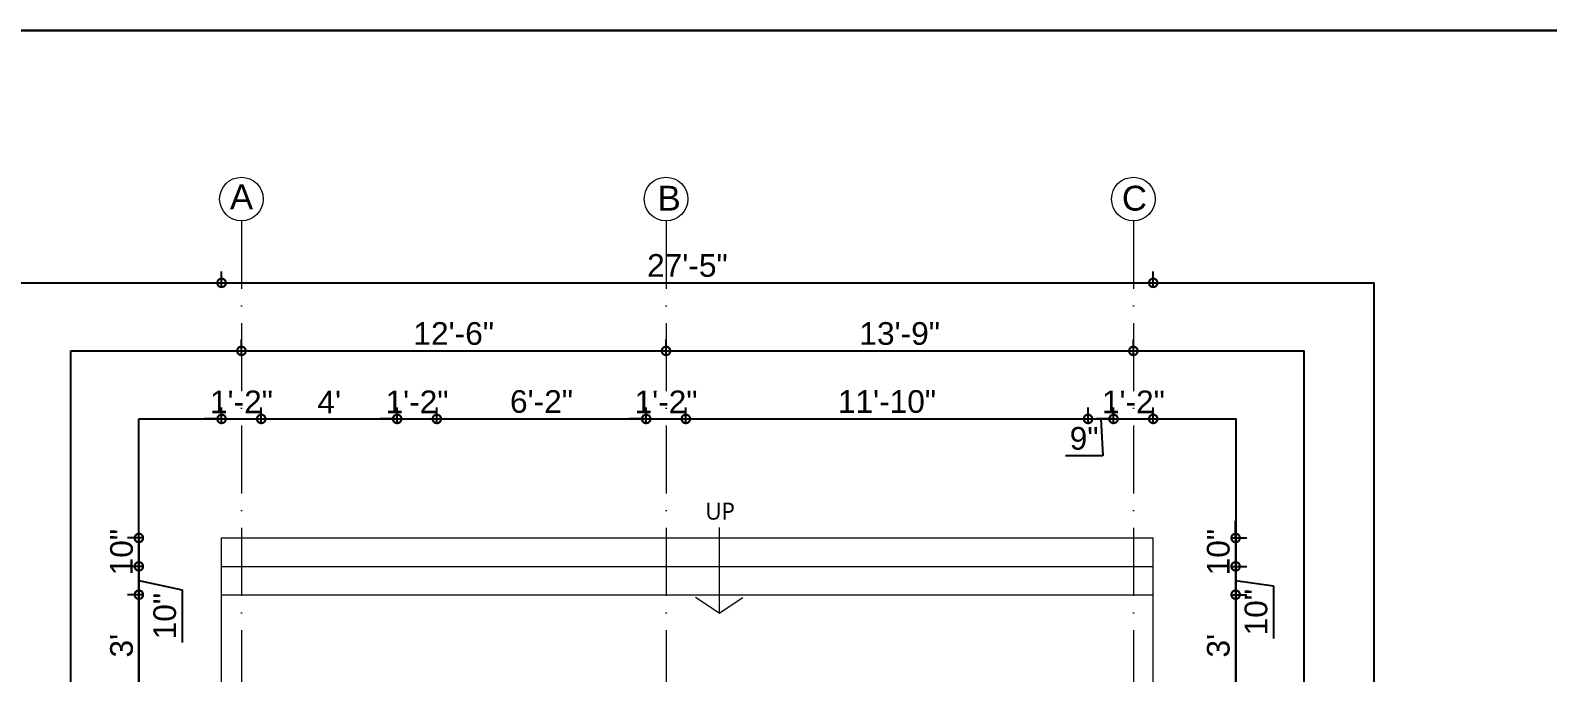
# Model space of a CAD drawing. Header units: inches. Extents: x -71 to 2682309, y -3332 to 801571.
# Drawn here: x 2667798 to 2668334, y 798916 to 799143 of the extents above; entities that cross this region are included whole.
import ezdxf

# ---------------------------------------------------------------- set-up
doc = ezdxf.new("R2010")
doc.units = ezdxf.units.IN
doc.header["$MEASUREMENT"] = 0
doc.header["$PDMODE"] = 99
doc.linetypes.add('ACAD_ISO04W100', pattern=[30, 24, -3, 0, -3])
doc.linetypes.add('ACAD_ISO10W100', pattern=[18, 12, -3, 0, -3])
for name, color, linetype, lineweight in [('BORDER', 5, 'Continuous', 60), ('CENTER  LINE RA', 10, 'ACAD_ISO04W100', 18), ('stair EA', 132, 'Continuous', 5), ('TEXT RA', 254, 'Continuous', 20), ('TEXTURE EA', 8, 'ACAD_ISO10W100', 9)]:
    doc.layers.add(name, color=color, linetype=linetype, lineweight=lineweight)
doc.layers.add('lettring', color=7, linetype='Continuous')
doc.layers.add('text EA', color=7, linetype='Continuous')
doc.styles.add('EAPL', font='arial.ttf', dxfattribs={"height": 8})
doc.styles.get("Standard").update_dxf_attribs({"font": 'arial.ttf'})
doc.dimstyles.new('EA Copy of 1-8', dxfattribs={"dimtxt": 8, "dimasz": 6, "dimexe": 4, "dimexo": 6, "dimgap": 2, "dimtad": 1, "dimdec": 0, "dimzin": 0, "dimdsep": 46, "dimlunit": 3, "dimtxsty": 'EAPL', "dimblk": 'DOTSMALL', "dimcen": -0.09, "dimdle": 6, "dimclrd": 256, "dimclre": 256, "dimclrt": 256, "dimadec": 0, "dimazin": 0, "dimtfac": 8, "dimtdec": 0, "dimtix": 1, "dimtmove": 0, "dimatfit": 3, "dimldrblk": 'OPEN30', "dimfxl": 1, "dimfxlon": 1, "dimtolj": 1, "dimtzin": 0, "dimlwd": -1, "dimlwe": -1, "dimarcsym": 0})

# ---------------------------------------------------------------- blocks, each defined once
blk = doc.blocks.new('_DotSmall')
at = {"color": 0, "linetype": 'ByBlock', "const_width": 0.5}
blk.add_lwpolyline([(-0.0625, 0, 1), (0.0625, 0, 1)], format="xyb", close=True, dxfattribs=at)
blk = doc.blocks.new('*D1140')
at = {"layer": 'Defpoints', "color": 0, "transparency": 16777216}
for p in [(2667879.69, 799005.57), (2667865.69, 798925.57), (2667879.69, 798925.57)]:
    blk.add_point(p, dxfattribs=at)
at = {"layer": 'lettring', "transparency": 16777216}
for p, q in [((2667865.69, 799004.57), (2667865.69, 799009.57)), ((2667879.69, 799004.57), (2667879.69, 799009.57)), ((2667865.69, 799005.57), (2667859.69, 799005.57)), ((2667865.69, 799005.57), (2667879.69, 799005.57)), ((2667879.69, 799005.57), (2667885.69, 799005.57))]:
    blk.add_line(p, q, dxfattribs=at)
at = {"layer": 'lettring', "transparency": 16777216, "xscale": 6, "yscale": 6, "zscale": 6}
blk.add_blockref('_DotSmall', (2667865.69, 799005.57), dxfattribs=at)
at = {"layer": 'lettring', "transparency": 16777216, "xscale": 6, "yscale": 6, "zscale": 6, "rotation": 180}
blk.add_blockref('_DotSmall', (2667879.69, 799005.57), dxfattribs=at)
at = {"layer": 'lettring', "transparency": 16777216, "insert": (2667872.69, 799011.59), "char_height": 8, "attachment_point": 5, "style": 'EAPL'}
blk.add_mtext('\\A1;1\'-2"', dxfattribs=at)
blk = doc.blocks.new('_Open30')
at = {"color": 0, "linetype": 'ByBlock', "lineweight": -2}
for p, q in [((-1, 0.268), (0, 0)), ((0, 0), (-1, -0.268)), ((0, 0), (-1, 0))]:
    blk.add_line(p, q, dxfattribs=at)
blk = doc.blocks.new('*D1141')
at = {"layer": 'Defpoints', "color": 0, "transparency": 16777216}
for p in [(2667927.68, 799005.57), (2667879.69, 798925.57), (2667927.68, 798925.57)]:
    blk.add_point(p, dxfattribs=at)
at = {"layer": 'lettring', "transparency": 16777216}
for p, q in [((2667879.69, 799004.57), (2667879.69, 799009.57)), ((2667927.68, 799004.57), (2667927.68, 799009.57)), ((2667873.69, 799005.57), (2667933.68, 799005.57))]:
    blk.add_line(p, q, dxfattribs=at)
at = {"layer": 'lettring', "transparency": 16777216, "xscale": 6, "yscale": 6, "zscale": 6, "rotation": 180}
blk.add_blockref('_DotSmall', (2667879.69, 799005.57), dxfattribs=at)
at = {"layer": 'lettring', "transparency": 16777216, "xscale": 6, "yscale": 6, "zscale": 6}
blk.add_blockref('_DotSmall', (2667927.68, 799005.57), dxfattribs=at)
at = {"layer": 'lettring', "transparency": 16777216, "insert": (2667903.69, 799011.57), "char_height": 8, "attachment_point": 5, "style": 'EAPL'}
blk.add_mtext("\\A1;4'", dxfattribs=at)
blk = doc.blocks.new('*D1173')
at = {"layer": 'Defpoints', "color": 0, "transparency": 16777216}
for p in [(2667941.68, 799005.57), (2667927.68, 798925.57), (2667941.68, 798925.57)]:
    blk.add_point(p, dxfattribs=at)
at = {"layer": 'lettring', "transparency": 16777216}
for p, q in [((2667927.68, 799004.57), (2667927.68, 799009.57)), ((2667941.68, 799004.57), (2667941.68, 799009.57)), ((2667927.68, 799005.57), (2667921.68, 799005.57)), ((2667927.68, 799005.57), (2667941.68, 799005.57)), ((2667941.68, 799005.57), (2667947.68, 799005.57))]:
    blk.add_line(p, q, dxfattribs=at)
at = {"layer": 'lettring', "transparency": 16777216, "xscale": 6, "yscale": 6, "zscale": 6}
blk.add_blockref('_DotSmall', (2667927.68, 799005.57), dxfattribs=at)
at = {"layer": 'lettring', "transparency": 16777216, "xscale": 6, "yscale": 6, "zscale": 6, "rotation": 180}
blk.add_blockref('_DotSmall', (2667941.68, 799005.57), dxfattribs=at)
at = {"layer": 'lettring', "transparency": 16777216, "insert": (2667934.68, 799011.59), "char_height": 8, "attachment_point": 5, "style": 'EAPL'}
blk.add_mtext('\\A1;1\'-2"', dxfattribs=at)
blk = doc.blocks.new('*D1174')
at = {"layer": 'Defpoints', "color": 0, "transparency": 16777216}
for p in [(2668015.59, 799005.57), (2667941.68, 798925.57), (2668015.59, 798925.57)]:
    blk.add_point(p, dxfattribs=at)
at = {"layer": 'lettring', "transparency": 16777216}
for p, q in [((2667941.68, 799004.57), (2667941.68, 799009.57)), ((2668015.59, 799004.57), (2668015.59, 799009.57)), ((2667935.68, 799005.57), (2668021.59, 799005.57))]:
    blk.add_line(p, q, dxfattribs=at)
at = {"layer": 'lettring', "transparency": 16777216, "xscale": 6, "yscale": 6, "zscale": 6, "rotation": 180}
blk.add_blockref('_DotSmall', (2667941.68, 799005.57), dxfattribs=at)
at = {"layer": 'lettring', "transparency": 16777216, "xscale": 6, "yscale": 6, "zscale": 6}
blk.add_blockref('_DotSmall', (2668015.59, 799005.57), dxfattribs=at)
at = {"layer": 'lettring', "transparency": 16777216, "insert": (2667978.63, 799011.66), "char_height": 8, "attachment_point": 5, "style": 'EAPL'}
blk.add_mtext('\\A1;6\'-2"', dxfattribs=at)
blk = doc.blocks.new('*D1142')
at = {"layer": 'Defpoints', "color": 0, "transparency": 16777216}
for p in [(2668029.59, 799005.57), (2668015.59, 798925.57), (2668029.59, 798925.57)]:
    blk.add_point(p, dxfattribs=at)
at = {"layer": 'lettring', "transparency": 16777216}
for p, q in [((2668015.59, 799004.57), (2668015.59, 799009.57)), ((2668029.59, 799004.57), (2668029.59, 799009.57)), ((2668015.59, 799005.57), (2668009.59, 799005.57)), ((2668015.59, 799005.57), (2668029.59, 799005.57)), ((2668029.59, 799005.57), (2668035.59, 799005.57))]:
    blk.add_line(p, q, dxfattribs=at)
at = {"layer": 'lettring', "transparency": 16777216, "xscale": 6, "yscale": 6, "zscale": 6}
blk.add_blockref('_DotSmall', (2668015.59, 799005.57), dxfattribs=at)
at = {"layer": 'lettring', "transparency": 16777216, "xscale": 6, "yscale": 6, "zscale": 6, "rotation": 180}
blk.add_blockref('_DotSmall', (2668029.59, 799005.57), dxfattribs=at)
at = {"layer": 'lettring', "transparency": 16777216, "insert": (2668022.59, 799011.59), "char_height": 8, "attachment_point": 5, "style": 'EAPL'}
blk.add_mtext('\\A1;1\'-2"', dxfattribs=at)
blk = doc.blocks.new('*D1143')
at = {"layer": 'Defpoints', "color": 0, "transparency": 16777216}
for p in [(2668171.59, 799005.57), (2668029.59, 798925.57), (2668171.59, 798925.57)]:
    blk.add_point(p, dxfattribs=at)
at = {"layer": 'lettring', "transparency": 16777216}
for p, q in [((2668029.59, 799004.57), (2668029.59, 799009.57)), ((2668171.59, 799004.57), (2668171.59, 799009.57)), ((2668023.59, 799005.57), (2668177.59, 799005.57))]:
    blk.add_line(p, q, dxfattribs=at)
at = {"layer": 'lettring', "transparency": 16777216, "xscale": 6, "yscale": 6, "zscale": 6, "rotation": 180}
blk.add_blockref('_DotSmall', (2668029.59, 799005.57), dxfattribs=at)
at = {"layer": 'lettring', "transparency": 16777216, "xscale": 6, "yscale": 6, "zscale": 6}
blk.add_blockref('_DotSmall', (2668171.59, 799005.57), dxfattribs=at)
at = {"layer": 'lettring', "transparency": 16777216, "insert": (2668100.59, 799011.66), "char_height": 8, "attachment_point": 5, "style": 'EAPL'}
blk.add_mtext('\\A1;11\'-10"', dxfattribs=at)
blk = doc.blocks.new('*D1175')
at = {"layer": 'Defpoints', "color": 0, "transparency": 16777216}
for p in [(2668180.59, 799005.57), (2668171.59, 798925.57), (2668180.59, 798925.57)]:
    blk.add_point(p, dxfattribs=at)
at = {"layer": 'lettring', "transparency": 16777216}
for p, q in [((2668171.59, 799004.57), (2668171.59, 799009.57)), ((2668180.59, 799004.57), (2668180.59, 799009.57)), ((2668165.59, 799005.57), (2668186.59, 799005.57)), ((2668176.09, 799005.57), (2668176.79, 798992.57)), ((2668176.79, 798992.57), (2668163.6, 798992.57))]:
    blk.add_line(p, q, dxfattribs=at)
at = {"layer": 'lettring', "transparency": 16777216, "xscale": 6, "yscale": 6, "zscale": 6, "rotation": 180}
blk.add_blockref('_DotSmall', (2668171.59, 799005.57), dxfattribs=at)
at = {"layer": 'lettring', "transparency": 16777216, "xscale": 6, "yscale": 6, "zscale": 6}
blk.add_blockref('_DotSmall', (2668180.59, 799005.57), dxfattribs=at)
at = {"layer": 'lettring', "transparency": 16777216, "insert": (2668170.19, 798998.66), "char_height": 8, "attachment_point": 5, "style": 'EAPL'}
blk.add_mtext('\\A1;9"', dxfattribs=at)
blk = doc.blocks.new('*D1176')
at = {"layer": 'Defpoints', "color": 0, "transparency": 16777216}
for p in [(2668194.59, 799005.57), (2668180.59, 798925.57), (2668194.59, 798925.57)]:
    blk.add_point(p, dxfattribs=at)
at = {"layer": 'lettring', "transparency": 16777216}
for p, q in [((2668180.59, 799004.57), (2668180.59, 799009.57)), ((2668194.59, 799004.57), (2668194.59, 799009.57)), ((2668180.59, 799005.57), (2668174.59, 799005.57)), ((2668180.59, 799005.57), (2668194.59, 799005.57)), ((2668194.59, 799005.57), (2668200.59, 799005.57))]:
    blk.add_line(p, q, dxfattribs=at)
at = {"layer": 'lettring', "transparency": 16777216, "xscale": 6, "yscale": 6, "zscale": 6}
blk.add_blockref('_DotSmall', (2668180.59, 799005.57), dxfattribs=at)
at = {"layer": 'lettring', "transparency": 16777216, "xscale": 6, "yscale": 6, "zscale": 6, "rotation": 180}
blk.add_blockref('_DotSmall', (2668194.59, 799005.57), dxfattribs=at)
at = {"layer": 'lettring', "transparency": 16777216, "insert": (2668187.59, 799011.59), "char_height": 8, "attachment_point": 5, "style": 'EAPL'}
blk.add_mtext('\\A1;1\'-2"', dxfattribs=at)
blk = doc.blocks.new('*D1177')
at = {"layer": 'Defpoints', "color": 0, "transparency": 16777216}
for p in [(2668022.59, 799029.57), (2667872.69, 798918.57), (2668022.59, 798918.57)]:
    blk.add_point(p, dxfattribs=at)
at = {"layer": 'lettring', "transparency": 16777216}
for p, q in [((2667872.69, 799028.57), (2667872.69, 799033.57)), ((2668022.59, 799028.57), (2668022.59, 799033.57)), ((2667866.69, 799029.57), (2668028.59, 799029.57))]:
    blk.add_line(p, q, dxfattribs=at)
at = {"layer": 'lettring', "transparency": 16777216, "xscale": 6, "yscale": 6, "zscale": 6, "rotation": 180}
blk.add_blockref('_DotSmall', (2667872.69, 799029.57), dxfattribs=at)
at = {"layer": 'lettring', "transparency": 16777216, "xscale": 6, "yscale": 6, "zscale": 6}
blk.add_blockref('_DotSmall', (2668022.59, 799029.57), dxfattribs=at)
at = {"layer": 'lettring', "transparency": 16777216, "insert": (2667947.64, 799035.66), "char_height": 8, "attachment_point": 5, "style": 'EAPL'}
blk.add_mtext('\\A1;12\'-6"', dxfattribs=at)
blk = doc.blocks.new('*D1178')
at = {"layer": 'Defpoints', "color": 0, "transparency": 16777216}
for p in [(2668187.59, 799029.57), (2668187.59, 798918.57), (2668022.59, 798898.6)]:
    blk.add_point(p, dxfattribs=at)
at = {"layer": 'lettring', "transparency": 16777216}
for p, q in [((2668022.59, 799028.57), (2668022.59, 799033.57)), ((2668187.59, 799028.57), (2668187.59, 799033.57)), ((2668016.59, 799029.57), (2668193.59, 799029.57))]:
    blk.add_line(p, q, dxfattribs=at)
at = {"layer": 'lettring', "transparency": 16777216, "xscale": 6, "yscale": 6, "zscale": 6, "rotation": 180}
blk.add_blockref('_DotSmall', (2668022.59, 799029.57), dxfattribs=at)
at = {"layer": 'lettring', "transparency": 16777216, "xscale": 6, "yscale": 6, "zscale": 6}
blk.add_blockref('_DotSmall', (2668187.59, 799029.57), dxfattribs=at)
at = {"layer": 'lettring', "transparency": 16777216, "insert": (2668105.09, 799035.66), "char_height": 8, "attachment_point": 5, "style": 'EAPL'}
blk.add_mtext('\\A1;13\'-9"', dxfattribs=at)
blk = doc.blocks.new('*D1179')
at = {"layer": 'Defpoints', "color": 0, "transparency": 16777216}
for p in [(2668194.59, 799053.57), (2667865.69, 798925.57), (2668194.59, 798907.57)]:
    blk.add_point(p, dxfattribs=at)
at = {"layer": 'lettring', "transparency": 16777216}
for p, q in [((2667865.69, 799052.57), (2667865.69, 799057.57)), ((2668194.59, 799052.57), (2668194.59, 799057.57)), ((2667859.69, 799053.57), (2668200.59, 799053.57))]:
    blk.add_line(p, q, dxfattribs=at)
at = {"layer": 'lettring', "transparency": 16777216, "xscale": 6, "yscale": 6, "zscale": 6, "rotation": 180}
blk.add_blockref('_DotSmall', (2667865.69, 799053.57), dxfattribs=at)
at = {"layer": 'lettring', "transparency": 16777216, "xscale": 6, "yscale": 6, "zscale": 6}
blk.add_blockref('_DotSmall', (2668194.59, 799053.57), dxfattribs=at)
at = {"layer": 'lettring', "transparency": 16777216, "insert": (2668030.14, 799059.66), "char_height": 8, "attachment_point": 5, "style": 'EAPL'}
blk.add_mtext('\\A1;27\'-5"', dxfattribs=at)
blk = doc.blocks.new('*D1180')
at = {"layer": 'Defpoints', "color": 0, "transparency": 16777216}
for p in [(2668194.59, 798963.57), (2668194.59, 798953.57), (2668223.69, 798953.57)]:
    blk.add_point(p, dxfattribs=at)
at = {"layer": 'lettring', "transparency": 16777216}
for p, q in [((2668223.69, 798963.57), (2668223.69, 798969.57)), ((2668222.69, 798963.57), (2668227.69, 798963.57)), ((2668223.69, 798963.57), (2668223.69, 798953.57)), ((2668222.69, 798953.57), (2668227.69, 798953.57)), ((2668223.69, 798953.57), (2668223.69, 798947.57))]:
    blk.add_line(p, q, dxfattribs=at)
at = {"layer": 'lettring', "transparency": 16777216, "xscale": 6, "yscale": 6, "zscale": 6}
for p, rotation in [((2668223.69, 798963.57), 270), ((2668223.69, 798953.57), 90)]:
    blk.add_blockref('_DotSmall', p, dxfattribs=dict(at, rotation=rotation))
at = {"layer": 'lettring', "transparency": 16777216, "insert": (2668217.61, 798958.57), "char_height": 8, "attachment_point": 5, "rotation": 90, "style": 'EAPL'}
blk.add_mtext('\\A1;10"', dxfattribs=at)
blk = doc.blocks.new('*D1181')
at = {"layer": 'Defpoints', "color": 0, "transparency": 16777216}
for p in [(2668194.59, 798953.57), (2668194.59, 798943.57), (2668223.69, 798943.57)]:
    blk.add_point(p, dxfattribs=at)
at = {"layer": 'lettring', "transparency": 16777216}
for p, q in [((2668223.69, 798959.57), (2668223.69, 798937.57)), ((2668222.69, 798953.57), (2668227.69, 798953.57)), ((2668223.69, 798948.57), (2668237.01, 798946.71)), ((2668222.69, 798943.57), (2668227.69, 798943.57)), ((2668237.01, 798946.71), (2668237.01, 798928.06))]:
    blk.add_line(p, q, dxfattribs=at)
at = {"layer": 'lettring', "transparency": 16777216, "xscale": 6, "yscale": 6, "zscale": 6}
for p, rotation in [((2668223.69, 798953.57), 90), ((2668223.69, 798943.57), 270)]:
    blk.add_blockref('_DotSmall', p, dxfattribs=dict(at, rotation=rotation))
at = {"layer": 'lettring', "transparency": 16777216, "insert": (2668230.92, 798937.39), "char_height": 8, "attachment_point": 5, "rotation": 90, "style": 'EAPL'}
blk.add_mtext('\\A1;10"', dxfattribs=at)
blk = doc.blocks.new('*D1182')
at = {"layer": 'Defpoints', "color": 0, "transparency": 16777216}
for p in [(2668194.59, 798943.57), (2668194.59, 798907.57), (2668223.69, 798907.57)]:
    blk.add_point(p, dxfattribs=at)
at = {"layer": 'lettring', "transparency": 16777216}
for p, q in [((2668223.69, 798949.57), (2668223.69, 798901.57)), ((2668222.69, 798943.57), (2668227.69, 798943.57)), ((2668222.69, 798907.57), (2668227.69, 798907.57))]:
    blk.add_line(p, q, dxfattribs=at)
at = {"layer": 'lettring', "transparency": 16777216, "xscale": 6, "yscale": 6, "zscale": 6}
for p, rotation in [((2668223.69, 798943.57), 90), ((2668223.69, 798907.57), 270)]:
    blk.add_blockref('_DotSmall', p, dxfattribs=dict(at, rotation=rotation))
at = {"layer": 'lettring', "transparency": 16777216, "insert": (2668217.61, 798925.57), "char_height": 8, "attachment_point": 5, "rotation": 90, "style": 'EAPL'}
blk.add_mtext("\\A1;3'", dxfattribs=at)
blk = doc.blocks.new('*D1183')
at = {"layer": 'Defpoints', "color": 0, "transparency": 16777216}
for p in [(2667865.69, 798963.57), (2667836.48, 798953.57), (2667865.69, 798953.57)]:
    blk.add_point(p, dxfattribs=at)
at = {"layer": 'lettring', "transparency": 16777216}
for p, q in [((2667836.48, 798963.57), (2667836.48, 798969.57)), ((2667837.48, 798963.57), (2667832.48, 798963.57)), ((2667836.48, 798963.57), (2667836.48, 798953.57)), ((2667837.48, 798953.57), (2667832.48, 798953.57)), ((2667836.48, 798953.57), (2667836.48, 798947.57))]:
    blk.add_line(p, q, dxfattribs=at)
at = {"layer": 'lettring', "transparency": 16777216, "xscale": 6, "yscale": 6, "zscale": 6}
for p, rotation in [((2667836.48, 798963.57), 270), ((2667836.48, 798953.57), 90)]:
    blk.add_blockref('_DotSmall', p, dxfattribs=dict(at, rotation=rotation))
at = {"layer": 'lettring', "transparency": 16777216, "insert": (2667830.39, 798958.57), "char_height": 8, "attachment_point": 5, "rotation": 90, "style": 'EAPL'}
blk.add_mtext('\\A1;10"', dxfattribs=at)
blk = doc.blocks.new('*D1184')
at = {"layer": 'Defpoints', "color": 0, "transparency": 16777216}
for p in [(2667865.69, 798953.57), (2667836.48, 798943.57), (2667865.69, 798943.57)]:
    blk.add_point(p, dxfattribs=at)
at = {"layer": 'lettring', "transparency": 16777216}
for p, q in [((2667836.48, 798959.57), (2667836.48, 798937.57)), ((2667837.48, 798953.57), (2667832.48, 798953.57)), ((2667836.48, 798948.57), (2667851.73, 798945.33)), ((2667837.48, 798943.57), (2667832.48, 798943.57)), ((2667851.73, 798945.33), (2667851.73, 798926.67))]:
    blk.add_line(p, q, dxfattribs=at)
at = {"layer": 'lettring', "transparency": 16777216, "xscale": 6, "yscale": 6, "zscale": 6}
for p, rotation in [((2667836.48, 798953.57), 90), ((2667836.48, 798943.57), 270)]:
    blk.add_blockref('_DotSmall', p, dxfattribs=dict(at, rotation=rotation))
at = {"layer": 'lettring', "transparency": 16777216, "insert": (2667845.65, 798936), "char_height": 8, "attachment_point": 5, "rotation": 90, "style": 'EAPL'}
blk.add_mtext('\\A1;10"', dxfattribs=at)
blk = doc.blocks.new('*D1185')
at = {"layer": 'Defpoints', "color": 0, "transparency": 16777216}
for p in [(2667865.69, 798943.57), (2667836.48, 798907.57), (2667865.69, 798907.57)]:
    blk.add_point(p, dxfattribs=at)
at = {"layer": 'lettring', "transparency": 16777216}
for p, q in [((2667836.48, 798949.57), (2667836.48, 798901.57)), ((2667837.48, 798943.57), (2667832.48, 798943.57)), ((2667837.48, 798907.57), (2667832.48, 798907.57))]:
    blk.add_line(p, q, dxfattribs=at)
at = {"layer": 'lettring', "transparency": 16777216, "xscale": 6, "yscale": 6, "zscale": 6}
for p, rotation in [((2667836.48, 798943.57), 90), ((2667836.48, 798907.57), 270)]:
    blk.add_blockref('_DotSmall', p, dxfattribs=dict(at, rotation=rotation))
at = {"layer": 'lettring', "transparency": 16777216, "insert": (2667830.39, 798925.57), "char_height": 8, "attachment_point": 5, "rotation": 90, "style": 'EAPL'}
blk.add_mtext("\\A1;3'", dxfattribs=at)

msp = doc.modelspace()

# ---------------------------------------------------------------- linework, layer by layer
at = {"layer": 'BORDER', "lineweight": 30}
msp.add_lwpolyline([(2670631.06, 799142.64), (2669094.96, 799142.64), (2667654.44, 799142.64), (2667654.44, 798094.24), (2667654.44, 797051.99), (2669094.96, 797051.99), (2670631.06, 797051.99)], dxfattribs=at)
at = {"layer": 'CENTER  LINE RA', "linetype": 'ACAD_ISO10W100', "ltscale": 2}
for p, q in [((2667872.69, 799075.45), (2667872.69, 798199.2)), ((2668022.59, 799075.45), (2668022.59, 798199.2)), ((2668187.59, 799075.45), (2668187.59, 798199.2))]:
    msp.add_line(p, q, dxfattribs=at)
at = {"layer": 'Defpoints'}
for points in [[(2667787.74, 799053.57), (2668272.45, 799053.57), (2668272.45, 798223.17), (2667787.74, 798223.17)], [(2667812.48, 799029.57), (2668247.71, 799029.57), (2668247.71, 798247.91), (2667812.48, 798247.91)], [(2667836.48, 799005.57), (2668223.71, 799005.57), (2668223.71, 798271.91), (2667836.48, 798271.91)]]:
    msp.add_lwpolyline(points, close=True, dxfattribs=at)
at = {"layer": 'stair EA'}
for p, q in [((2667865.69, 798907.57), (2667865.69, 798963.57)), ((2667865.69, 798963.57), (2668194.59, 798963.57)), ((2668041.35, 798967.24), (2668041.35, 798937)), ((2668194.59, 798907.57), (2668194.59, 798963.57)), ((2667865.69, 798953.57), (2668194.59, 798953.57)), ((2667865.69, 798943.57), (2668194.59, 798943.57)), ((2668041.35, 798937), (2668033.03, 798942.6)), ((2668041.35, 798937), (2668049.67, 798942.6))]:
    msp.add_line(p, q, dxfattribs=at)
at = {"layer": 'TEXTURE EA', "linetype": 'ByBlock', "ltscale": 2}
for centre in [(2667872.69, 799083.14), (2668022.59, 799083.14), (2668187.59, 799083.14)]:
    msp.add_circle(centre, 7.69, dxfattribs=at)

# ---------------------------------------------------------------- texts
at = {"layer": 'text EA', "insert": (2668041.7, 798976.05), "char_height": 6, "width": 68.293, "attachment_point": 2}
msp.add_mtext('{\\fTrebuchet MS|b0|i0|c0|p34;UP}', dxfattribs=at)
at = {"layer": 'TEXT RA', "char_height": 8.76, "attachment_point": 1}
for s, insert in [('A', (2667868.64, 799088.32)), ('B', (2668019.63, 799087.82)), ('C', (2668183.53, 799087.82))]:
    msp.add_mtext_dynamic_manual_height_columns(s, width=8.7644, gutter_width=43.82, heights=[0], dxfattribs=dict(at, insert=insert))

# ---------------------------------------------------------------- dimensions: what is measured, and where the dimension line sits
at = {"layer": 'lettring'}
for base, p1, p2, picture, middle in [((2668194.59, 799053.57), (2667865.69, 798925.57), (2668194.59, 798907.57), '*D1179', (2668030.14, 799059.66)), ((2668022.59, 799029.57), (2667872.69, 798918.57), (2668022.59, 798918.57), '*D1177', (2667947.64, 799035.66)), ((2668187.59, 799029.57), (2668022.59, 798898.6), (2668187.59, 798918.57), '*D1178', (2668105.09, 799035.66)), ((2667879.69, 799005.57), (2667865.69, 798925.57), (2667879.69, 798925.57), '*D1140', (2667872.69, 799011.59))]:
    dim = msp.add_linear_dim(base=base, p1=p1, p2=p2, dimstyle='EA Copy of 1-8', dxfattribs=at)
    dim.commit()
    dim.dimension.update_dxf_attribs({"geometry": picture, "text_midpoint": middle})
for base, p1, p2, picture, middle in [((2667927.68, 799005.57), (2667879.69, 798925.57), (2667927.68, 798925.57), '*D1141', (2667903.69, 799011.57)), ((2667941.68, 799005.57), (2667927.68, 798925.57), (2667941.68, 798925.57), '*D1173', (2667934.68, 799011.59)), ((2668015.59, 799005.57), (2667941.68, 798925.57), (2668015.59, 798925.57), '*D1174', (2667978.63, 799011.66)), ((2668029.59, 799005.57), (2668015.59, 798925.57), (2668029.59, 798925.57), '*D1142', (2668022.59, 799011.59)), ((2668171.59, 799005.57), (2668029.59, 798925.57), (2668171.59, 798925.57), '*D1143', (2668100.59, 799011.66)), ((2668194.59, 799005.57), (2668180.59, 798925.57), (2668194.59, 798925.57), '*D1176', (2668187.59, 799011.59))]:
    dim = msp.add_linear_dim(base=base, p1=p1, p2=p2, dimstyle='EA Copy of 1-8', override={"dimtmove": 1}, dxfattribs=at)
    dim.commit()
    dim.dimension.update_dxf_attribs({"geometry": picture, "text_midpoint": middle})
dim = msp.add_linear_dim(base=(2668180.59, 799005.57), p1=(2668171.59, 798925.57), p2=(2668180.59, 798925.57), dimstyle='EA Copy of 1-8', override={"dimtmove": 1}, dxfattribs=at)
dim.commit()
dim.dimension.update_dxf_attribs({"geometry": '*D1175', "text_midpoint": (2668174.79, 798992.57), "dimtype": 160})
for base, p1, p2, picture, middle in [((2667836.48, 798953.57), (2667865.69, 798963.57), (2667865.69, 798953.57), '*D1183', (2667830.39, 798958.57)), ((2668223.69, 798953.57), (2668194.59, 798963.57), (2668194.59, 798953.57), '*D1180', (2668217.61, 798958.57))]:
    dim = msp.add_linear_dim(base=base, p1=p1, p2=p2, angle=90, dimstyle='EA Copy of 1-8', dxfattribs=at)
    dim.commit()
    dim.dimension.update_dxf_attribs({"geometry": picture, "text_midpoint": middle})
for base, p1, p2, picture, middle in [((2667836.48, 798943.57), (2667865.69, 798953.57), (2667865.69, 798943.57), '*D1184', (2667851.73, 798943.33)), ((2668223.69, 798943.57), (2668194.59, 798953.57), (2668194.59, 798943.57), '*D1181', (2668237.01, 798944.71))]:
    dim = msp.add_linear_dim(base=base, p1=p1, p2=p2, angle=90, dimstyle='EA Copy of 1-8', override={"dimtmove": 1}, dxfattribs=at)
    dim.commit()
    dim.dimension.update_dxf_attribs({"geometry": picture, "text_midpoint": middle, "dimtype": 160})
for base, p1, p2, picture, middle in [((2667836.48, 798907.57), (2667865.69, 798943.57), (2667865.69, 798907.57), '*D1185', (2667830.39, 798925.57)), ((2668223.69, 798907.57), (2668194.59, 798943.57), (2668194.59, 798907.57), '*D1182', (2668217.61, 798925.57))]:
    dim = msp.add_linear_dim(base=base, p1=p1, p2=p2, angle=90, dimstyle='EA Copy of 1-8', override={"dimtmove": 1}, dxfattribs=at)
    dim.commit()
    dim.dimension.update_dxf_attribs({"geometry": picture, "text_midpoint": middle})

doc.saveas('drawing.dxf')
